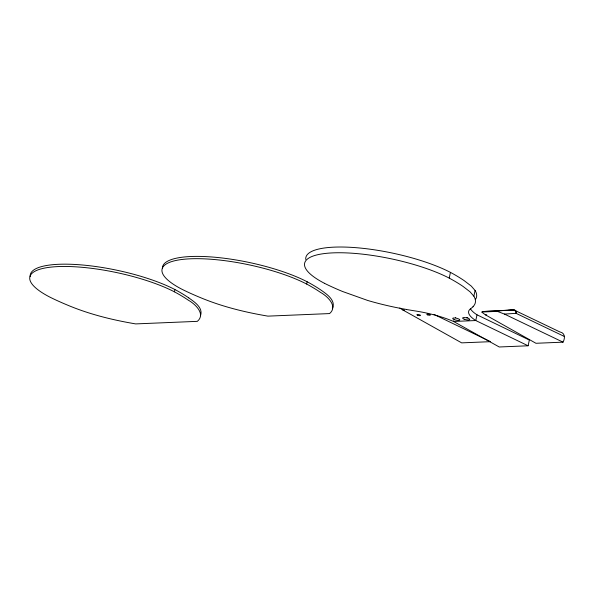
<?xml version="1.0" encoding="UTF-8"?>
<svg xmlns="http://www.w3.org/2000/svg" width="594" height="594" viewBox="0 0 594 594"><rect width="100%" height="100%" fill="white"/><g stroke="black" fill="none" stroke-linecap="round" stroke-linejoin="round"><path stroke-width="0.89" d="M481.972 312.266L485.224 314.731L535.959 343.28L563.03 342.159C565.451 337.823 565.005 332.811 559.763 331.89L514.27 310.098A3.646 2.443 87.6 0 0 513.35 309.897L483.249 311.508A3.408 2.361 -62.6 0 0 481.853 312.021L497.319 311.375A3.408 2.361 -62.6 0 0 496.116 310.966L483.249 311.508M174.421 291.825A84.066 22.327 12 0 0 58.279 266.58A84.066 22.327 12 0 0 49.673 297.015A151.099 40.125 12 0 0 67.664 305.168C89.412 314.315 112.474 319.988 135.692 323.908L197.349 321.347C206.044 314.026 195.047 303.876 188.253 300.148A151.091 40.125 12 0 0 174.428 291.825L174.911 289.53A84.066 22.327 12 0 0 82.715 265.021A84.066 22.327 12 0 0 30.22 276.596M306.653 284.051A84.066 22.327 12 0 0 190.511 258.798A84.066 22.327 12 0 0 181.905 289.241A151.099 40.125 12 0 0 199.888 297.386C221.644 306.541 244.706 312.206 267.924 316.134L329.581 313.573C338.276 306.244 327.272 296.102 320.485 292.367A151.091 40.125 12 0 0 306.66 284.051L307.135 281.756A84.066 22.327 12 0 0 216.275 257.365A84.066 22.327 12 0 0 162.422 268.02M450.452 272.379A151.091 40.125 12 0 1 464.263 280.702L471.272 286.093L475.074 290.473L473.856 296.206L470.054 291.825L463.053 286.434A151.091 40.125 12 0 0 449.235 278.111L450.438 272.379A84.066 22.327 12 0 0 358.249 247.869A84.066 22.327 12 0 0 305.754 259.444M453.705 320.753L453.556 321.465L499.242 346.985L528.118 345.782L529.336 340.05L476.997 314.805A48.649 12.919 12 0 1 470.47 308.776M476.997 314.805L475.779 320.545L453.556 321.465A48.649 12.919 12 0 0 414.56 310.84L406.578 309.533M200.512 315.726C203.386 307.618 194.297 301.871 188.736 297.854M332.365 308.68C336.345 300.505 326.678 294.082 320.968 290.08A151.091 40.125 12 0 0 307.15 281.756M473.106 306.764L470.968 308.494A48.649 12.919 12 0 0 475.779 320.545L528.118 345.782M485.461 314.865L486.738 314.783M496.116 310.974L513.35 309.897A3.646 2.562 86.4 0 1 516.089 313.35L564.248 336.419M497.497 311.427L504.425 314.078L516.089 313.35A3.646 2.369 -64.4 0 0 514.27 310.098L508.093 310.358M498.166 310.974A3.646 2.68 -60.6 0 1 499.264 310.721L506.326 310.432M403.044 310.098L404.499 310.105M504.425 314.078L563.03 342.159M434.066 314.456L490.54 341.669L461.664 342.864L402.561 309.816M402.457 309.756L399.814 307.996M324.473 283.308A84.066 22.327 12 0 1 333.078 252.866A84.066 22.327 12 0 1 449.22 278.111M473.893 296.213A95.255 25.297 12 0 1 472.935 306.719M475.111 290.481A95.255 25.297 12 0 1 475.334 299.628M324.473 283.316A151.099 40.125 12 0 0 342.463 291.454L367.701 300.46A95.114 25.26 12 0 0 406.563 309.481M455.761 317.642A3.646 0.965 12 0 1 455.42 317.538M467.849 317.634A3.646 0.965 12 0 1 466.78 317.478M499.264 310.721A3.646 2.443 87.6 0 0 498.351 310.521A3.646 2.851 86.3 0 0 496.413 311.642M174.918 289.53A151.091 40.125 12 0 1 188.729 297.854M417.679 315.273A1.827 0.483 12 0 0 420.463 315.444A1.827 0.483 12 0 0 417.901 314.464A1.827 0.483 12 0 0 417.679 315.273M427.598 314.857A1.827 0.483 12 0 0 430.39 315.035A1.827 0.483 12 0 0 427.829 314.048A1.827 0.483 12 0 0 427.598 314.857M454.254 319.602A3.646 0.965 12 0 0 459.83 319.951A3.646 0.965 12 0 0 454.707 317.983A3.646 0.965 12 0 0 454.254 319.602M464.181 319.186A3.646 0.965 12 0 0 469.75 319.542A3.646 0.965 12 0 0 464.634 317.567A3.646 0.965 12 0 0 464.181 319.186"/></g></svg>
